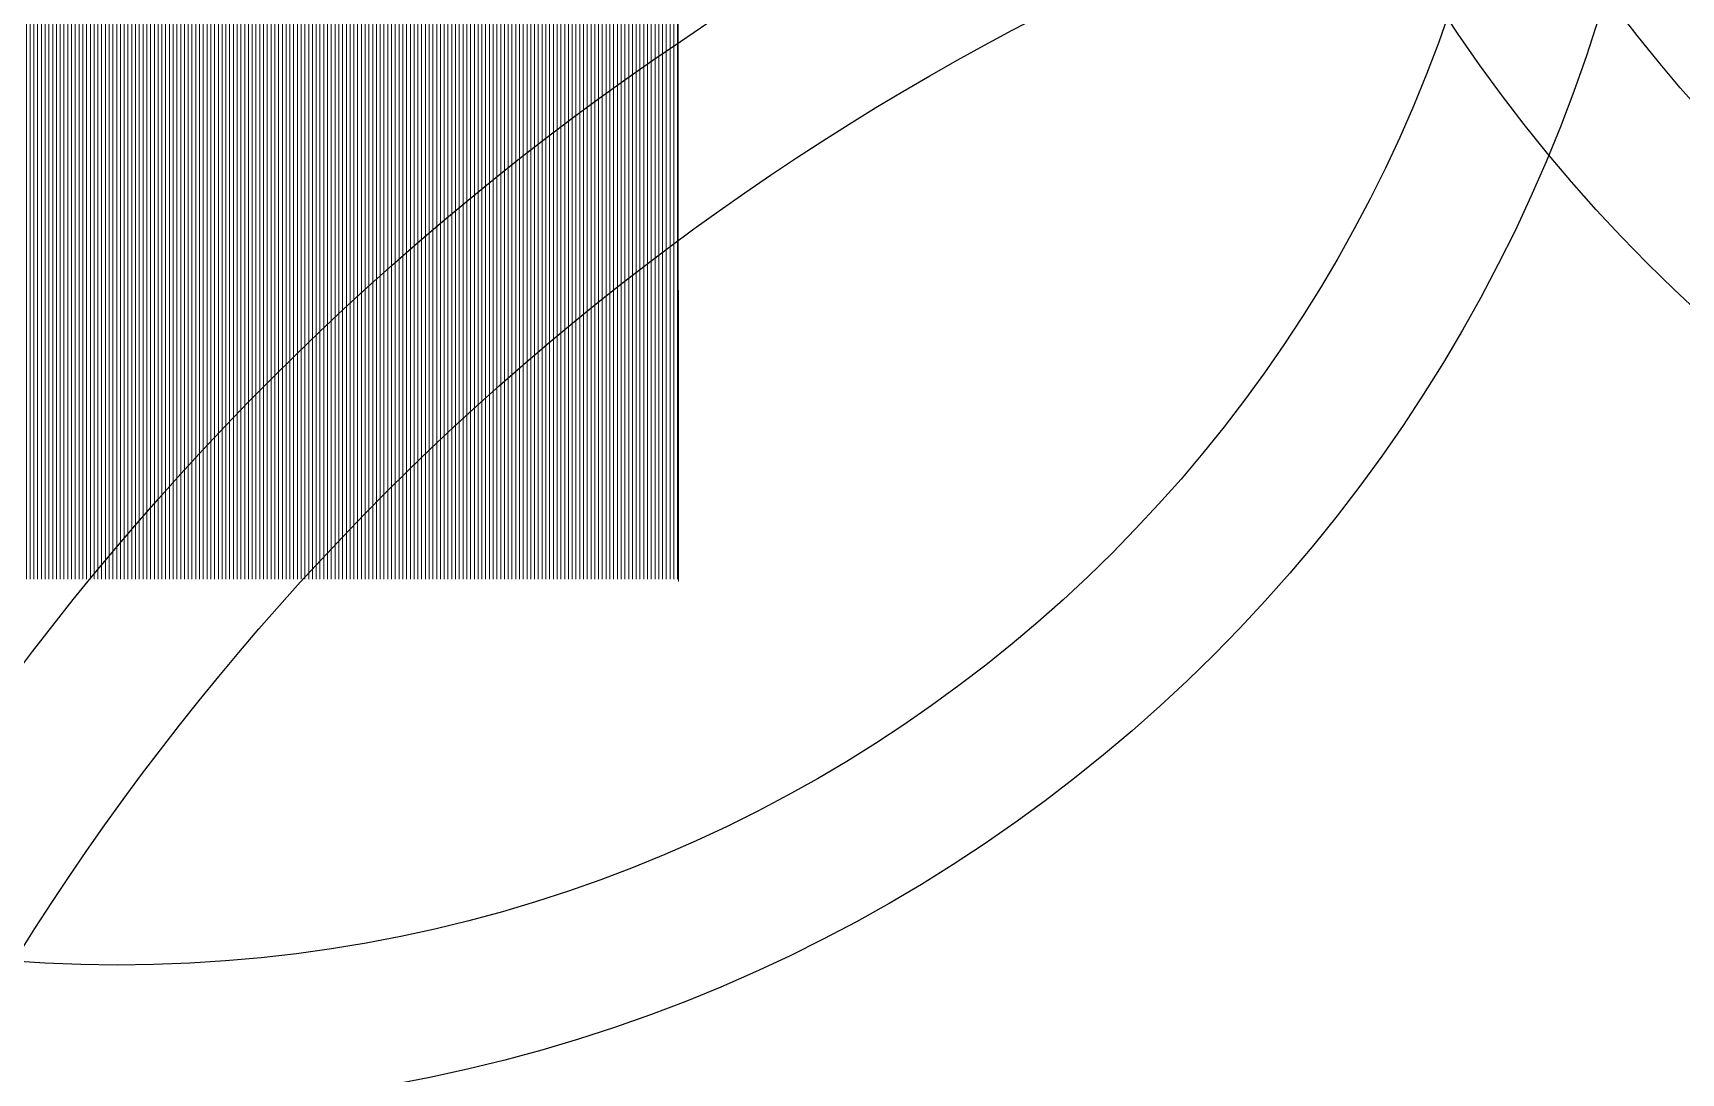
# Model space of a CAD drawing. Header units: metres. Extents: x -325 to 301, y -147 to 149.
# Drawn here: x 14.578 to 17.358, y 58.113 to 59.867 of the extents above; entities that cross this region are included whole.
import ezdxf

# ---------------------------------------------------------------- set-up
doc = ezdxf.new("R2010")
doc.units = ezdxf.units.M
for name, color, linetype, plot in [('-AUX-TWQ', 1, 'Continuous', False), ('-AUX_MON', 3, 'Continuous', False), ('-AUX_RIM', 2, 'Continuous', False)]:
    doc.layers.add(name, color=color, linetype=linetype, plot=plot)
doc.layers.add('2-L-secció', color=1, linetype='Continuous', lineweight=0)
doc.layers.add('3-TR Seleccionat', color=44, linetype='Continuous', lineweight=0)

msp = doc.modelspace()

# ---------------------------------------------------------------- hatches: boundary and pattern name
at = {"layer": '3-TR Seleccionat'}
h = msp.add_hatch(dxfattribs=at)
h.set_pattern_fill('ANSI31', color=256, scale=0.002, angle=225, style=0)
h.set_pattern_definition([(270, (-3.346861971683433, -0.5972376384549491), (0.00635, -4.336808689942018e-19), [])])
edge = h.paths.add_edge_path()
edge.add_line((15.66630838749942, 58.94578297586686), (15.66590326451053, 59.92932909700615))
edge.add_arc((15.8868915991009, 61.79370133193815), 1.877423680049441, 252.03312136689078, 263.2401400239122, ccw=False)
edge.add_line((15.30776805034133, 60.0078302308554), (14.992673519133, 60.15762973594271))
edge.add_line((14.992673519133, 60.15762973594271), (14.42288080902738, 60.15762973594271))
edge.add_line((14.42288080902738, 60.15762973594271), (14.42294252044372, 58.94578297499849))
edge.add_line((14.42294252044372, 58.94578297499849), (15.66630838749942, 58.94578297586686))

# ---------------------------------------------------------------- linework, layer by layer
at = {"layer": '-AUX-TWQ'}
for radius in [2.615597345003735, 2.372990630932932]:
    msp.add_circle((14.71986376630736, 60.66766706069893), radius, dxfattribs=at)
at = {"layer": '-AUX_MON'}
for radius in [2.615597345003735, 2.372990630932932]:
    msp.add_circle((19.15047291513465, 61.32776634410048), radius, dxfattribs=at)
at = {"layer": '-AUX_RIM'}
for radius in [4.651662449357509, 4.379523189042336]:
    msp.add_circle((18.27044077412809, 55.99577721175454), radius, dxfattribs=at)
at = {"layer": '2-L-secció'}
msp.add_line((15.66565961557572, 61.3278410447014), (15.66630992249662, 58.94205635314208), dxfattribs=at)

doc.saveas('drawing.dxf')
